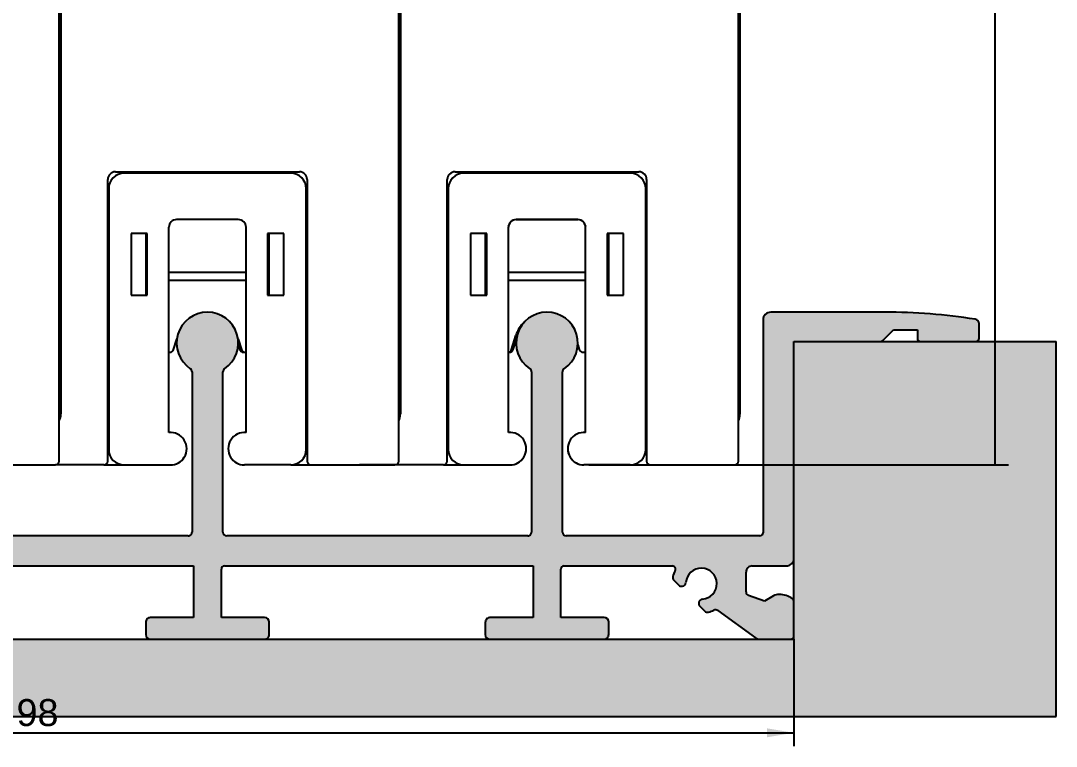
# Model space of a CAD drawing. Header units: millimetres. Extents: x -17 to 488, y 327 to 596.
# Drawn here: x 57.1 to 124.2, y 326.6 to 373.6 of the extents above; entities that cross this region are included whole.
import ezdxf
from ezdxf.enums import TextEntityAlignment as Align

# ---------------------------------------------------------------- set-up
doc = ezdxf.new("R2010")
doc.units = ezdxf.units.MM
doc.layers.add('Default', color=7, linetype='Continuous')
doc.layers.add('DV1_Default', color=7, linetype='Continuous')
doc.styles.add('SEACAD_Arial', font='arial.ttf')
doc.dimstyles.new('ISO', dxfattribs={"dimtxt": 1.75, "dimasz": 1.75, "dimexe": 0.875, "dimexo": 0, "dimgap": 0.4375, "dimtad": 1, "dimtxsty": 'SEACAD_Arial', "dimblk1": '_SE_FILLED', "dimblk2": '_SE_FILLED', "dimsah": 1, "dimcen": 0.875, "dimadec": 0, "dimazin": 0, "dimtfac": 0.5, "dimtdec": 3, "dimtmove": 0, "dimatfit": 3, "dimfxl": 1, "dimarcsym": 0})

# ---------------------------------------------------------------- blocks, each defined once
blk = doc.blocks.new('SE')
at = {"layer": 'DV1_Default', "linetype": 'Continuous'}
h = blk.add_hatch(color=7, dxfattribs=at)
edge = h.paths.add_edge_path()
edge.add_arc((45.99543603993519, 340.4762113732443), 0.2500000000000002, 269.9999999999251, 359.99999999992184, ccw=False)
edge.add_line((45.99543603993487, 340.2262113732443), (26.49543604006802, 340.2262113732701))
edge.add_arc((26.49543604006836, 340.4762113732701), 0.2500000000000002, 179.9999999999349, 269.9999999999235, ccw=False)
edge.add_line((26.24543604006836, 340.4762113732704), (26.24543604007082, 350.8553826797583))
edge.add_arc((26.49543604007081, 350.8553826797581), 0.2500000000000002, 123.74898859518879, 179.9999999999218, ccw=False)
edge.add_arc((25.2454360400773, 352.7262113731844), 2.000000000029142, 303.7489885951948, 596.2510114045679)
edge.add_arc((23.99543604007602, 350.8553826797632), 0.2499999999999791, 0, 56.251011404571216, ccw=False)
edge.add_line((24.24543604007599, 350.8553826797632), (24.24543604005905, 340.4762113732731))
edge.add_arc((23.99543604005905, 340.4762113732734), 0.2500000000000002, 269.9999999999235, 359.99999999992184, ccw=False)
edge.add_line((23.99543604005872, 340.2262113732735), (11.44543604006072, 340.22621137329))
edge.add_arc((11.44543604006099, 340.42621137329), 0.2000000000000057, 179.9999999999349, 269.99999999992417, ccw=False)
edge.add_line((11.24543604006098, 340.4262113732902), (11.24543604007927, 354.2262113733145))
edge.add_arc((10.74543604007927, 354.2262113733152), 0.5000000000000004, 0, 89.99999999992285)
edge.add_line((10.74543604007994, 354.7262113733152), (3.345436039884047, 354.726211373325))
edge.add_arc((3.345436039833824, 316.7705080011718), 37.95570337215317, 89.99999999992419, 98.86037747755786)
edge.add_arc((-2.454563960116868, 353.9768514986476), 0.3000000000000286, 98.860377477555, 179.999999999924)
edge.add_line((-2.754563960116896, 353.976851498648), (-2.754563960118167, 353.0262113733087))
edge.add_arc((-2.554563960118161, 353.0262113733085), 0.2000000000000057, 179.9999999999186, 269.9999999999244)
edge.add_line((-2.554563960118425, 352.8262113733085), (1.045436039881609, 352.8262113733038))
edge.add_arc((1.045436039881873, 353.0262113733037), 0.1999999999999919, 269.9999999999244, 359.9999999999186)
edge.add_line((1.245436039881864, 353.0262113733035), (1.245436039882586, 353.5762113733277))
edge.add_line((1.245436039882586, 353.5762113733278), (2.79543603988261, 353.5762113733258))
edge.add_line((2.79543603988261, 353.5762113733258), (3.486857396143198, 352.8847900170632))
edge.add_arc((3.628278752380712, 353.0262113733004), 0.2000000000000199, 224.9999999999182, 269.9999999999246)
edge.add_line((3.628278752380449, 352.8262113733003), (9.245436039881566, 352.8262113732928))
edge.add_line((9.245436039881566, 352.8262113732928), (9.245436039862973, 338.7762113732929))
edge.add_arc((9.745436039862998, 338.7762113732923), 0.5000000000000282, 179.9999999999283, 269.9999999999237)
edge.add_line((9.745436039862332, 338.2762113732922), (11.94543603986234, 338.2762113732894))
edge.add_arc((11.94543603986181, 337.8762113732893), 0.4000000000000115, 0, 89.9999999999244, ccw=False)
edge.add_line((12.34543603986182, 337.8762113732893), (12.3454360398601, 336.5943272053455))
edge.add_arc((12.09543603986012, 336.5943272053457), 0.2499999999999863, 289.9982835387664, 359.99999999992184, ccw=False)
edge.add_line((12.18093403784876, 336.3594014887034), (11.15713017146631, 335.9868020893707))
edge.add_line((11.15713017146632, 335.9868020893707), (10.55854610627202, 336.3324186707183))
edge.add_arc((10.20852794541796, 335.7262113736058), 0.6999999999999834, 59.9982835388229, 89.99828353877972)
edge.add_line((10.2085489159478, 336.4262113732917), (10.19339339503181, 336.4262113732918))
edge.add_arc((10.19543603985795, 334.9262127634183), 1.50000000067343, 90.07802330913425, 124.0557977216376)
edge.add_arc((9.495436039859277, 335.9618285230921), 0.2499999999999957, 124.0557977216344, 179.9999999999218)
edge.add_line((9.245436039859284, 335.9618285230924), (9.245436039856287, 333.726211373293))
edge.add_arc((9.445436039856316, 333.7262113732927), 0.2000000000000057, 179.9999999999349, 269.9999999999206)
edge.add_line((9.445436039856038, 333.5262113732928), (11.45046014168425, 333.5262113732899))
edge.add_arc((11.45046014168491, 334.02621137329), 0.5000000000000004, 269.9999999999253, 305.9999995465799)
edge.add_line((11.74435276463002, 333.6217028737768), (14.17436063280982, 335.387206904016))
edge.add_arc((14.32130694428237, 335.1849526542593), 0.2500000000000001, 64.54338751050028, 125.99999954658321, ccw=False)
edge.add_arc((15.24543603982329, 337.1262113734348), 1.89999999999999, 244.5433875104959, 256.0075830121646)
edge.add_arc((14.84647680397989, 335.5251706093894), 0.2499999999999915, 256.0075830121694, 314.9999999998869)
edge.add_line((15.0232534992762, 335.3483939140924), (15.33923655220305, 335.6643769670183))
edge.add_arc((15.16245985690724, 335.8411536623158), 0.2499999999999979, 314.9999999997221, 367.4999999999463)
edge.add_line((15.41032107225072, 335.8737852103706), (15.40529732436308, 335.9119443640498))
edge.add_arc((15.1574361090197, 335.879312815995), 0.2499999999998942, 7.499999999936326, 85.96304096710493)
edge.add_arc((15.24543603976725, 337.1262113733789), 1.000000000086835, 4.036959027009175, 265.96304097284667, ccw=False)
edge.add_arc((16.4923345971512, 337.214211304123), 0.2500000000000247, 184.0369590327047, 262.4999999993903)
edge.add_line((16.45970304909354, 336.9663500887798), (16.49786220277311, 336.9613263408922))
edge.add_arc((16.53049375083033, 337.2091875562354), 0.2499999999999986, 262.4999999994904, 314.9999999995106)
edge.add_line((16.70727044612545, 337.0324108609373), (17.02325349916622, 337.3483939139771))
edge.add_arc((16.84647680386981, 337.525170609274), 0.2499999999999881, 314.99999999992, 373.9924169876832)
edge.add_arc((15.24543603982329, 337.1262113734348), 1.900000000000022, 13.99241698768395, 26.89654629866491)
edge.add_arc((17.1182681199334, 338.0762113732825), 0.2000000000000154, 89.99999999992468, 206.8965462986607, ccw=False)
edge.add_line((17.11826811993366, 338.2762113732825), (24.14543604005708, 338.2762113732732))
edge.add_arc((24.14543604005682, 338.0762113732732), 0.2000000000000057, 0, 89.99999999992468, ccw=False)
edge.add_line((24.34543604005682, 338.0762113732732), (24.34543604005265, 334.926211373273))
edge.add_line((24.34543604005265, 334.926211373273), (21.54543604005265, 334.9262113732767))
edge.add_arc((21.54543604005226, 334.6262113732766), 0.2999999999999947, 89.99999999992605, 179.999999999924)
edge.add_line((21.24543604005227, 334.626211373277), (21.2454360400512, 333.8262113732771))
edge.add_arc((21.54543604005121, 333.8262113732766), 0.3000000000000086, 179.999999999924, 269.9999999999233)
edge.add_line((21.54543604005081, 333.5262113732766), (28.94543603999456, 333.5262113732668))
edge.add_arc((28.94543603999496, 333.8262113732669), 0.2999999999999947, 269.9999999999247, 359.9999999999131)
edge.add_line((29.24543603999495, 333.8262113732663), (29.24543603999602, 334.6262113732664))
edge.add_arc((28.94543603999601, 334.6262113732669), 0.2999999999999947, 0, 89.99999999992401)
edge.add_line((28.94543603999641, 334.9262113732668), (26.14543604005686, 334.9262113732705))
edge.add_line((26.14543604005686, 334.9262113732706), (26.14543604006129, 338.2762113732706))
edge.add_line((26.14543604006129, 338.2762113732706), (46.3454360399404, 338.2762113732438))
edge.add_line((46.3454360399404, 338.2762113732438), (46.34543603993598, 334.9262113732438))
edge.add_line((46.34543603993598, 334.9262113732438), (43.5454360399964, 334.9262113732475))
edge.add_arc((43.54543603999601, 334.6262113732475), 0.2999999999999947, 89.99999999992401, 179.9999999999349)
edge.add_line((43.24543603999602, 334.6262113732479), (43.24543603999496, 333.8262113732479))
edge.add_arc((43.54543603999495, 333.8262113732475), 0.2999999999999947, 179.999999999924, 269.9999999999241)
edge.add_line((43.54543603999454, 333.5262113732476), (50.94543603995452, 333.5262113732377))
edge.add_arc((50.94543603995491, 333.8262113732377), 0.2999999999999947, 269.9999999999241, 359.999999999924)
edge.add_line((51.2454360399549, 333.8262113732373), (51.24543603995595, 334.6262113732373))
edge.add_arc((50.94543603995597, 334.6262113732377), 0.2999999999999947, 0, 89.99999999992401)
edge.add_line((50.94543603995637, 334.9262113732377), (48.14543603994625, 334.9262113732414))
edge.add_line((48.14543603994625, 334.9262113732415), (48.14543603995069, 338.2762113732414))
edge.add_line((48.14543603995069, 338.2762113732414), (68.34543603996761, 338.2762113732147))
edge.add_line((68.34543603996761, 338.2762113732147), (68.34543603996315, 334.9262113732146))
edge.add_line((68.34543603996315, 334.9262113732146), (65.54543603995634, 334.9262113732184))
edge.add_arc((65.54543603995596, 334.6262113732184), 0.2999999999999947, 89.99999999992669, 179.999999999924)
edge.add_line((65.24543603995596, 334.6262113732188), (65.2454360399549, 333.8262113732188))
edge.add_arc((65.54543603995488, 333.8262113732184), 0.2999999999999947, 179.999999999924, 269.9999999999267)
edge.add_line((65.5454360399545, 333.5262113732184), (72.94543603996189, 333.5262113732086))
edge.add_arc((72.9454360399623, 333.8262113732085), 0.2999999999999947, 269.9999999999213, 359.9999999999457)
edge.add_line((73.2454360399623, 333.8262113732083), (73.24543603996338, 334.6262113732082))
edge.add_arc((72.94543603996338, 334.6262113732086), 0.2999999999999947, 0, 89.99999999992669)
edge.add_line((72.94543603996375, 334.9262113732086), (70.14543603996374, 334.9262113732123))
edge.add_line((70.14543603996374, 334.9262113732123), (70.14543603996792, 338.0762113732123))
edge.add_arc((70.34543603996791, 338.076211373212), 0.199999999999978, 89.99999999993088, 179.9999999999186, ccw=False)
edge.add_line((70.34543603996815, 338.276211373212), (90.34543603996755, 338.2762113731856))
edge.add_line((90.34543603996755, 338.2762113731856), (90.34543603996313, 334.9262113731856))
edge.add_line((90.34543603996313, 334.9262113731856), (87.54543603995636, 334.9262113731892))
edge.add_arc((87.54543603995596, 334.6262113731893), 0.2999999999999947, 89.99999999992401, 179.9999999999131)
edge.add_line((87.24543603995596, 334.6262113731897), (87.24543603995487, 333.8262113731897))
edge.add_arc((87.54543603995491, 333.8262113731893), 0.3000000000000225, 179.9999999999349, 269.9999999999241)
edge.add_line((87.54543603995451, 333.5262113731893), (94.9454360399619, 333.5262113731795))
edge.add_arc((94.94543603996229, 333.8262113731795), 0.2999999999999947, 269.9999999999241, 359.9999999999349)
edge.add_line((95.24543603996229, 333.8262113731791), (95.24543603996322, 334.6262113731791))
edge.add_arc((94.94543603996335, 334.6262113731795), 0.2999999999998837, 0, 89.9999999999213)
edge.add_line((94.94543603996377, 334.9262113731793), (92.14543603996367, 334.9262113731832))
edge.add_line((92.14543603996367, 334.9262113731832), (92.14543603996785, 338.0762113731832))
edge.add_arc((92.34543603996794, 338.076211373183), 0.2000000000001029, 89.99999999992667, 179.9999999999186, ccw=False)
edge.add_line((92.3454360399682, 338.2762113731831), (99.37260395989084, 338.2762113731737))
edge.add_arc((99.3726039598906, 338.0762113731737), 0.2000000000000057, -26.89654629882523, 89.99999999992258, ccw=False)
edge.add_arc((101.2454360399983, 337.126211373321), 1.900000000000092, 153.1034537011844, 166.0075830121647)
edge.add_arc((99.6443952759528, 337.5251706091644), 0.2500000000000384, 166.0075830121856, 224.9999999999424)
edge.add_line((99.46761858065595, 337.3483939138679), (99.78360163369578, 337.0324108608274))
edge.add_arc((99.9603783289915, 337.2091875561251), 0.2500000000000041, 225.000000000304, 277.5000000003528)
edge.add_line((99.99300987704801, 336.9613263407818), (100.0311690307276, 336.9663500886693))
edge.add_arc((99.9985374826706, 337.2142113040125), 0.2499999999999666, 277.5000000004483, 355.9630409671112)
edge.add_arc((101.2454360400542, 337.1262113732649), 1.000000000086825, -85.96304097299418, 175.9630409728406, ccw=False)
edge.add_arc((101.3334359707985, 335.879312815881), 0.2500000000000238, 94.03695903273763, 172.4999999999098)
edge.add_line((101.0855747554551, 335.9119443639364), (101.0805510075675, 335.8737852102572))
edge.add_arc((101.3284122229109, 335.8411536622018), 0.2499999999999836, 172.4999999999214, 225.0000000001359)
edge.add_line((101.1516355276146, 335.6643769669047), (101.4676185805407, 335.348393913978))
edge.add_arc((101.6443952758375, 335.5251706092745), 0.2499999999999746, 224.9999999999447, 283.9924169876604)
edge.add_arc((101.2454360399982, 337.126211373321), 1.899999999999942, 283.9924169876829, 295.4566124893528)
edge.add_arc((102.169565135534, 335.1849526541432), 0.2499999999999891, 54.00000045324822, 115.45661248934809, ccw=False)
edge.add_line((102.3165114470071, 335.3872069038993), (104.7465193151822, 333.6217028736538))
edge.add_arc((105.0404119381284, 334.0262113731662), 0.5000000000000011, 234.0000004532611, 269.9999999999251)
edge.add_line((105.0404119381278, 333.5262113731662), (107.045436039956, 333.5262113731634))
edge.add_arc((107.0454360399562, 333.7262113731635), 0.2000000000000196, 269.9999999999185, 359.9999999999349)
edge.add_line((107.2454360399562, 333.7262113731633), (107.2454360399592, 335.9618285229627))
edge.add_arc((106.9954360399593, 335.961828522963), 0.2499999999999863, 0, 55.94420227822372)
edge.add_arc((106.2954360399578, 334.9262127632911), 1.500000000673146, 55.94420227820989, 89.92197669922065)
edge.add_line((106.2974786845652, 336.4262113731646), (106.2823231633643, 336.4262113731646))
edge.add_arc((106.2823441343999, 335.7262113734787), 0.7000000000000081, 90.00171650261812, 120.001716461031)
edge.add_line((105.9323259735474, 336.3324186705921), (105.3337419083523, 335.9868020892461))
edge.add_line((105.3337419083523, 335.9868020892461), (104.3099380419708, 336.3594014885815))
edge.add_arc((104.39543603996, 336.5943272052236), 0.2499999999999707, 179.9999999999218, 250.0017164610891, ccw=False)
edge.add_line((104.14543603996, 336.5943272052239), (104.1454360399617, 337.8762113731674))
edge.add_arc((104.5454360399617, 337.8762113731668), 0.4000000000000947, 89.99999999992468, 179.9999999999186, ccw=False)
edge.add_line((104.5454360399623, 338.2762113731669), (106.7454360399623, 338.2762113731638))
edge.add_arc((106.745436039963, 338.776211373164), 0.5000000000000004, 269.9999999999235, 359.9999999999218)
edge.add_line((107.245436039963, 338.7762113731633), (107.2454360399816, 352.8262113731632))
edge.add_line((107.2454360399815, 352.8262113731632), (112.8625933274826, 352.8262113731557))
edge.add_arc((112.8625933274829, 353.0262113731558), 0.2000000000000335, 269.9999999999267, 314.9999999999511)
edge.add_line((113.0040146837201, 352.8847900169183), (113.6954360399826, 353.576211373179))
edge.add_line((113.6954360399826, 353.576211373179), (115.2454360399825, 353.5762113731769))
edge.add_line((115.2454360399825, 353.5762113731769), (115.2454360399818, 353.0262113731526))
edge.add_arc((115.4454360399818, 353.0262113731524), 0.199999999999978, 179.9999999999349, 269.9999999999226)
edge.add_line((115.4454360399815, 352.8262113731524), (119.0454360399815, 352.8262113731474))
edge.add_arc((119.0454360399818, 353.0262113731476), 0.2000000000000057, 269.9999999999267, 359.9999999999186)
edge.add_line((119.2454360399818, 353.0262113731473), (119.2454360399831, 353.9768514984866))
edge.add_arc((118.9454360399831, 353.976851498487), 0.3000000000000086, 0, 81.13962252228228)
edge.add_arc((113.1454360399339, 316.7705080010265), 37.95570337215319, 81.13962252229037, 89.99999999992417)
edge.add_line((113.1454360399841, 354.7262113731797), (105.7454360399899, 354.7262113731895))
edge.add_arc((105.7454360399892, 354.2262113731894), 0.5000000000000004, 89.99999999992346, 179.9999999999218)
edge.add_line((105.2454360399892, 354.2262113731902), (105.2454360399709, 340.4262113731659))
edge.add_arc((105.0454360399709, 340.4262113731662), 0.2000000000000196, 269.9999999999308, 359.9999999999186, ccw=False)
edge.add_line((105.0454360399706, 340.2262113731661), (92.49543603997084, 340.2262113731827))
edge.add_arc((92.49543603997118, 340.4762113731828), 0.2500000000000002, 179.9999999999349, 269.99999999992184, ccw=False)
edge.add_line((92.24543603997118, 340.476211373183), (92.24543603998458, 350.8553826797668))
edge.add_arc((92.49543603998458, 350.8553826797666), 0.2500000000000002, 123.74898859539789, 179.9999999999349, ccw=False)
edge.add_arc((91.24543603998717, 352.7262113731844), 2.000000000024244, 303.7489885953985, 596.2510114044693)
edge.add_arc((89.99543603998535, 350.8553826797695), 0.250000000000043, 0, 56.25101140446748, ccw=False)
edge.add_line((90.2454360399854, 350.8553826797695), (90.24543603996989, 340.4762113731857))
edge.add_arc((89.99543603996989, 340.476211373186), 0.2500000000000002, 269.99999999992184, 359.99999999992184, ccw=False)
edge.add_line((89.99543603996953, 340.226211373186), (70.49543603997095, 340.2262113732118))
edge.add_arc((70.49543603997128, 340.4762113732118), 0.2500000000000002, 179.9999999999218, 269.9999999999284, ccw=False)
edge.add_line((70.24543603997128, 340.4762113732122), (70.24543603998461, 350.855382679796))
edge.add_arc((70.49543603998463, 350.8553826797957), 0.2500000000000002, 123.7489885953988, 179.9999999999218, ccw=False)
edge.add_arc((69.2454360399872, 352.7262113732135), 2.000000000024199, 303.7489885953976, 596.2510114044678)
edge.add_arc((67.99543603998532, 350.8553826797987), 0.2500000000000436, 0, 56.251011404457586, ccw=False)
edge.add_line((68.24543603998536, 350.8553826797987), (68.24543603996986, 340.4762113732148))
edge.add_arc((67.99543603996986, 340.4762113732152), 0.2500000000000002, 269.9999999999251, 359.99999999992184, ccw=False)
edge.add_line((67.99543603996955, 340.2262113732152), (48.49543603995783, 340.2262113732409))
edge.add_arc((48.49543603995815, 340.4762113732409), 0.2500000000000002, 179.9999999999218, 269.9999999999251, ccw=False)
edge.add_line((48.24543603995815, 340.4762113732413), (48.24543603996072, 350.8553826798362))
edge.add_arc((48.49543603996072, 350.8553826798359), 0.2500000000000002, 123.74898859546391, 179.9999999999218, ccw=False)
edge.add_arc((47.24543603996722, 352.7262113732423), 2.000000000012556, 303.7489885954769, 596.2510114045242)
edge.add_arc((45.99543603997375, 350.8553826798359), 0.2499999999999971, 0, 56.25101140452938, ccw=False)
edge.add_line((46.24543603997375, 350.8553826798359), (46.24543603993521, 340.4762113732439))
blk.add_hatch(color=7, dxfattribs=at).paths.add_polyline_path([(9.245436039856024, 333.5262113732929), (9.245436039881566, 352.8262113732928), (-7.754563960118443, 352.8262113733155), (-7.754563960151554, 328.5262113733153), (124.2454360399481, 328.526211373141), (124.2454360399815, 352.8262113731405), (107.2454360399815, 352.8262113731632), (107.245436039956, 333.5262113731632)])
at = {"layer": 'DV1_Default', "color": 7, "linetype": 'Continuous'}
for p, q in [((59.6454360422, 345.0788144048), (59.6454360422, 403.4751882666)), ((81.6454360422, 345.0788144048), (81.6454360422, 403.4751882666)), ((103.6454360422, 345.0762113738), (103.6454360422, 403.4725852356)), ((59.74543604220001, 402.1748209032), (59.74543604220001, 348.1288144048)), ((81.7454360422, 402.1748209032), (81.7454360422, 348.1288144048)), ((103.7454360422, 402.1722178722), (103.7454360422, 348.1262113737999)), ((63.2854360408, 363.8288144042), (75.2017983785, 363.8288144042)), ((74.6454360387, 363.7288144042), (63.8454360387, 363.7288144042)), ((85.2854360408, 363.8262113732), (97.2017983785, 363.8262113732)), ((96.64543604010001, 363.7288144042), (85.8454360401, 363.7288144042)), ((62.7854360408, 345.0788144048), (62.7854360408, 363.3288144042)), ((75.7017983785, 363.3288144042), (75.7017983785, 345.0788144048)), ((84.7854360408, 345.0762113738), (84.7854360408, 363.3262113732)), ((97.7017983785, 363.3262113732), (97.7017983785, 345.0762113738)), ((62.8454360387, 362.7288144042), (62.8454360387, 345.8288144042)), ((75.6454360387, 345.8288144042), (75.6454360387, 362.7288144042)), ((84.8454360401, 362.7288144042), (84.8454360401, 345.8288144042)), ((97.64543604010001, 345.8288144042), (97.64543604010001, 362.7288144042)), ((71.24543603869999, 360.7288144042), (67.24543603869999, 360.7288144042)), ((93.2454360401, 360.7288144042), (89.2454360401, 360.7288144042)), ((89.2454360408, 360.7262113732), (93.2454360408, 360.7262113732)), ((65.3454360387, 359.8288144043), (64.2927947537, 359.8288144043)), ((64.2927947537, 359.8288144043), (64.2927947537, 355.8288144043)), ((65.2454360408, 359.8288144043), (65.2454360408, 355.8288144043)), ((65.3454360387, 355.8288144043), (65.3454360387, 359.8288144043)), ((66.74543603869999, 346.9234381315), (66.74543603869999, 360.2288144042)), ((71.74543603869999, 346.9234381315), (71.74543603869999, 360.2288144042)), ((73.1454360387, 359.8288144043), (73.1454360387, 355.8288144043)), ((74.1980773238, 359.8288144043), (73.1454360387, 359.8288144043)), ((73.2454360408, 355.8288144043), (73.2454360408, 359.8288144043)), ((74.1980773238, 355.8288144043), (74.1980773238, 359.8288144043)), ((87.3454360401, 359.8288144043), (86.2927947551, 359.8288144043)), ((86.2927947551, 359.8288144043), (86.2927947551, 355.8288144043)), ((87.2454360408, 359.8288144043), (87.2454360408, 355.8288144043)), ((87.3454360401, 355.8288144043), (87.3454360401, 359.8288144043)), ((88.7454360401, 346.9234381315), (88.7454360401, 360.2288144042)), ((93.7454360401, 346.9234381315), (93.7454360401, 360.2288144042)), ((95.14543604010001, 359.8288144043), (95.14543604010001, 355.8288144043)), ((96.1980773251, 359.8288144043), (95.14543604010001, 359.8288144043)), ((95.2454360408, 355.8288144043), (95.2454360408, 359.8288144043)), ((96.1980773251, 355.8288144043), (96.1980773251, 359.8288144043)), ((66.7454360401, 357.3288144042), (71.7454360401, 357.3288144042)), ((88.7454360401, 357.3262113732), (93.7454360401, 357.3262113732)), ((66.7454360401, 356.7947360504), (71.7454360401, 356.7947360504)), ((88.7454360401, 356.7921330194), (93.7454360401, 356.7921330194)), ((64.2927947537, 355.8288144043), (65.3454360387, 355.8288144043)), ((73.1454360387, 355.8288144043), (74.1980773238, 355.8288144043)), ((86.2927947551, 355.8288144043), (87.3454360401, 355.8288144043)), ((95.14543604010001, 355.8288144043), (96.1980773251, 355.8288144043)), ((113.14543604, 354.7262113732), (105.74543604, 354.7262113732)), ((105.24543604, 354.2262113732), (105.24543604, 340.4262113732)), ((119.24543604, 353.0262113731), (119.24543604, 353.9768514985)), ((67.0500977275, 352.3045697534), (67.26263744890001, 352.9879550401)), ((71.228234631, 352.9879550412001), (71.4407743526, 352.3045697534)), ((88.95009772790002, 352.3019667225), (89.2356677725, 353.2201685792)), ((89.0500977275, 352.3019667225), (89.2620494245, 352.9834613168)), ((113.0040146837, 352.8847900169), (113.69543604, 353.5762113732)), ((113.69543604, 353.5762113732), (115.24543604, 353.5762113732)), ((115.24543604, 353.5762113732), (115.24543604, 353.0262113732)), ((71.2426223858, 352.6201609126), (71.3407743523, 352.304569976)), ((93.24250325530001, 352.6179407053), (93.34077435299999, 352.3019667225)), ((107.24543604, 333.5262113732), (107.24543604, 352.8262113732)), ((107.24543604, 352.8262113732), (124.24543604, 352.8262113731)), ((115.44543604, 352.8262113732), (119.04543604, 352.8262113731)), ((124.2454360399, 328.5262113731), (124.24543604, 352.8262113731)), ((66.7454360408, 352.1288144042), (66.81137669399999, 352.1288144042)), ((71.5794953858, 352.1288146267), (71.6794953861, 352.1288146267)), ((71.6794953861, 352.1288144042), (71.7454360408, 352.1288144042)), ((88.7454360408, 352.1262113732), (88.81137669399999, 352.1262113732)), ((93.5794953865, 352.1262113732), (93.7454360408, 352.1262113732)), ((68.24543604, 350.8553826798), (68.24543604, 340.4762113732)), ((70.24543604, 340.4762113732), (70.24543604, 350.8553826798)), ((90.24543604, 350.8553826798), (90.24543604, 340.4762113732)), ((92.24543604, 340.4762113732), (92.24543604, 350.8553826798)), ((67.7454936559, 345.3280204595), (67.74543524890001, 345.3279256762)), ((70.7453784216, 345.3280204595), (70.7454368235, 345.3279256731)), ((89.74549365719999, 345.3280204595), (89.7454352502, 345.3279256762)), ((89.74549365719999, 345.3254174285), (89.74543525530001, 345.3253226422)), ((92.7453784229, 345.3280204595), (92.7454368249, 345.3279256731)), ((92.7453784229, 345.3254174285), (92.7454368249, 345.3253226422)), ((53.9517983785, 344.8288144048), (59.3954360422, 344.8288144048)), ((62.5354360408, 344.8288144048), (59.3954360422, 344.8288144048)), ((62.5354360408, 344.8288144048), (63.8454360401, 344.8288144048)), ((63.8454360387, 344.8288144042), (66.8515551622, 344.8288144042)), ((74.6454360387, 344.8288144042), (71.6393169153, 344.8288144042)), ((74.64543604010001, 344.8288144048), (75.9517983785, 344.8288144048)), ((75.9517983785, 344.8288144048), (81.3954360422, 344.8288144048)), ((84.5354360408, 344.8262113738), (79.0954360395, 344.8262113738)), ((84.5354360408, 344.8262113738), (88.4954360408, 344.8262113738)), ((85.8454360401, 344.8288144042), (88.85155516350001, 344.8288144042)), ((88.4954360408, 344.8262113732), (88.85155516350001, 344.8262113732)), ((96.64543604010001, 344.8288144042), (93.6393169166, 344.8288144042)), ((93.9954360408, 344.8262113732), (93.6393169166, 344.8262113732)), ((93.9954360408, 344.8262113738), (97.9517983785, 344.8262113738)), ((97.9517983785, 344.8262113738), (103.3954360422, 344.8262113738)), ((67.99543604, 340.2262113732), (48.49543604, 340.2262113732)), ((89.99543604, 340.2262113732), (70.49543604, 340.2262113732)), ((105.04543604, 340.2262113732), (92.49543604, 340.2262113732)), ((48.14543604, 338.2762113732), (68.34543604, 338.2762113732)), ((68.34543604, 338.2762113732), (68.34543604, 334.9262113732)), ((70.34543604, 338.2762113732), (90.34543604, 338.2762113732)), ((90.34543604, 338.2762113732), (90.34543604, 334.9262113732)), ((92.34543604, 338.2762113732), (99.3726039599, 338.2762113732)), ((104.54543604, 338.2762113732), (106.74543604, 338.2762113732)), ((70.14543604, 334.9262113732), (70.14543604, 338.0762113732)), ((92.14543604, 334.9262113732), (92.14543604, 338.0762113732)), ((104.14543604, 336.5943272052), (104.14543604, 337.8762113732)), ((99.46761858069999, 337.3483939139), (99.7836016337, 337.0324108608)), ((99.993009877, 336.9613263408), (100.0311690307, 336.9663500887)), ((105.3337419084, 335.9868020892), (104.309938042, 336.3594014886)), ((105.9323259735, 336.3324186706), (105.3337419084, 335.9868020892)), ((106.2974786846, 336.4262113732), (106.2823231634, 336.4262113732)), ((101.0855747555, 335.9119443639), (101.0805510076, 335.8737852103)), ((101.1516355276, 335.6643769669), (101.4676185805, 335.348393914)), ((107.24543604, 333.7262113732), (107.24543604, 335.961828523)), ((68.34543604, 334.9262113732), (65.54543604, 334.9262113732)), ((72.94543604, 334.9262113732), (70.14543604, 334.9262113732)), ((90.34543604, 334.9262113732), (87.54543604, 334.9262113732)), ((94.94543604, 334.9262113732), (92.14543604, 334.9262113732)), ((102.316511447, 335.3872069039), (104.7465193152, 333.6217028737)), ((65.24543604, 334.6262113732), (65.24543604, 333.8262113732)), ((73.24543604, 333.8262113732), (73.24543604, 334.6262113732)), ((87.24543604, 334.6262113732), (87.24543604, 333.8262113732)), ((95.24543604, 333.8262113732), (95.24543604, 334.6262113732)), ((9.2454360399, 333.5262113733), (107.24543604, 333.5262113732)), ((65.54543604, 333.5262113732), (72.94543604, 333.5262113732)), ((105.0404119381, 333.5262113732), (107.04543604, 333.5262113732)), ((-7.7545639602, 328.5262113733), (124.2454360399, 328.5262113731))]:
    blk.add_line(p, q, dxfattribs=at)
for centre, radius, start, end in [((63.2854360408, 363.3288144042), 0.499999999999997, 90, 180), ((63.8454360387, 362.7288144042), 1.000000000000001, 90, 180), ((74.6454360387, 362.7288144042), 0.9999999999999974, 0, 90), ((75.2017983785, 363.3288144042), 0.5000000000000004, 0, 90), ((85.2854360408, 363.3262113732), 0.5000000000000004, 90, 180), ((85.8454360401, 362.7288144042), 0.9999999999999974, 90, 180), ((96.64543604010001, 362.7288144042), 1.000000000000001, 0, 90), ((97.2017983785, 363.3262113732), 0.5000000000000004, 0, 90), ((67.24543603869999, 360.2288144042), 0.5000000000000004, 90, 180), ((71.24543603869999, 360.2288144042), 0.5000000000000039, 0, 90), ((89.2454360401, 360.2288144042), 0.5000000000000004, 90, 180), ((89.2454360408, 360.2262113732), 0.5000000000000037, 90, 168.4630409559), ((93.2454360401, 360.2288144042), 0.5000000000000004, 0, 90), ((93.2454360408, 360.2262113732), 0.5000000000000004, 11.536959044, 90), ((88.510589118, 360.3762113733), 0.2500000000000002, 345.650923437, 348.463040956), ((93.9802829636, 360.3762113733), 0.2499999999999982, 191.536959044, 194.3490721739), ((69.24543604, 352.7262113732), 2.000000000024199, 303.7489885954001, 236.2510114045), ((91.24543604, 352.7262113732), 2.000000000024244, 303.7489885954001, 236.2510114045), ((105.74543604, 354.2262113732), 0.5000000000000004, 89.9999999999, 179.9999999999), ((113.1454360399, 316.770508001), 37.95570337215319, 81.1396225223, 89.9999999999), ((91.14543604049999, 352.6262113732), 2.000000000000005, 132.9738664027, 162.7237789338), ((118.94543604, 353.9768514985), 0.3000000000000086, 0, 81.1396225223), ((115.44543604, 353.0262113732), 0.199999999999978, 179.9999999999, 269.9999999999), ((119.04543604, 353.0262113731), 0.2000000000000057, 269.9999999999, 359.9999999999), ((66.81137669399999, 352.3788144042), 0.2500000000000002, 270, 342.7237789338), ((71.5794953858, 352.3788146267), 0.2500000000000003, 197.2762210662, 270), ((71.6794953861, 352.3788144042), 0.249999999999999, 197.2762210662, 270), ((88.7113766944, 352.3762113732), 0.2500000000000002, 277.8301779882, 342.7237789338), ((88.81137669399999, 352.3762113732), 0.2500000000000002, 270, 342.7237789338), ((93.5794953865, 352.3762113732), 0.2499999999999985, 197.2762210662, 270), ((112.8625933275, 353.0262113732), 0.2000000000000335, 269.9999999999, 315), ((67.99543604, 350.8553826798), 0.2500000000000436, 0, 56.2510114045), ((70.49543604, 350.8553826798), 0.2500000000000002, 123.7489885954, 179.9999999999), ((89.99543604, 350.8553826798), 0.250000000000043, 0, 56.2510114045), ((92.49543604, 350.8553826798), 0.2500000000000002, 123.7489885954, 179.9999999999), ((58.74543604220001, 348.1288144048), 1.000000000000008, 334.1580672368, 0), ((80.7454360422, 348.1288144048), 1.000000000000008, 334.1580672368, 0), ((102.7454360422, 348.1262113737999), 1.000000000000008, 334.1580672368, 0), ((66.8515551622, 345.8788144042), 1.050000000000001, 328.360991595, 95.8005491073), ((71.6393169153, 345.8788144042), 1.049999999999999, 84.1994508929, 211.6390084049), ((88.85155516350001, 345.8788144042), 1.049999999999998, 328.360991595, 95.8005491073), ((93.6393169166, 345.8788144042), 1.049999999999999, 84.1994508929, 211.6390084049), ((63.8454360387, 345.8288144042), 1.000000000000001, 180, 270), ((74.6454360387, 345.8288144042), 1.000000000000001, 270, 0), ((85.8454360401, 345.8288144042), 1.000000000000001, 180, 270), ((88.85155516350001, 345.8762113732), 1.049999999999999, 328.3609915950999, 0.07217904480000001), ((93.6393169166, 345.8762113732), 1.049999999999998, 179.9301683922, 211.639008405), ((96.64543604010001, 345.8288144042), 1.000000000000001, 270, 0), ((59.3954360422, 345.0788144048), 0.2500000000000002, 270, 0), ((62.5354360408, 345.0788144048), 0.2500000000000002, 270, 0), ((66.8515551622, 345.8788144042), 1.049999999999999, 270, 328.3549163898), ((71.6393169153, 345.8788144042), 1.050000000000002, 211.6450836098, 270), ((75.9517983785, 345.0788144048), 0.2500000000000002, 180, 270), ((81.3954360422, 345.0788144048), 0.2500000000000002, 270, 0), ((84.5354360408, 345.0762113738), 0.2500000000000002, 270, 0), ((88.85155516350001, 345.8788144042), 1.049999999999999, 270, 328.3549163898), ((88.85155516350001, 345.8762113732), 1.050000005902496, 270, 328.3549163902), ((93.6393169166, 345.8788144042), 1.050000000000002, 211.6450836098, 270), ((93.6393169166, 345.8762113732), 1.050000005902499, 211.6450836101, 270), ((97.9517983785, 345.0762113738), 0.2500000000000002, 180, 270), ((103.3954360422, 345.0762113738), 0.2500000000000002, 270, 0), ((79.0954360395, 345.0762113738), 0.2500000000000002, 261.7246791268, 270), ((88.4954360408, 345.0762113738), 0.2499999999999863, 270, 278.2753198778), ((93.9954360408, 345.0762113738), 0.2500000000000002, 261.7246801222, 270), ((67.99543604, 340.4762113732), 0.2500000000000002, 269.9999999999, 359.9999999999), ((70.49543604, 340.4762113732), 0.2500000000000002, 179.9999999999, 269.9999999999), ((89.99543604, 340.4762113732), 0.2500000000000002, 269.9999999999, 359.9999999999), ((92.49543604, 340.4762113732), 0.2500000000000002, 179.9999999999, 269.9999999999), ((105.04543604, 340.4262113732), 0.2000000000000196, 269.9999999999, 359.9999999999), ((70.34543604, 338.0762113732), 0.199999999999978, 89.9999999999, 179.9999999999), ((92.34543604, 338.0762113732), 0.2000000000001029, 89.9999999999, 179.9999999999), ((99.3726039599, 338.0762113732), 0.2000000000000057, 333.1034537012001, 89.9999999999), ((104.54543604, 337.8762113732), 0.4000000000000947, 89.9999999999, 179.9999999999), ((106.74543604, 338.7762113732), 0.5000000000000004, 269.9999999999, 359.9999999999), ((99.644395276, 337.5251706092), 0.2500000000000384, 166.0075830122, 224.9999999999), ((101.24543604, 337.1262113733), 1.900000000000092, 153.1034537012, 166.0075830122), ((101.2454360401, 337.1262113733), 1.000000000086825, 274.036959027, 175.9630409728), ((99.960378329, 337.2091875561), 0.2500000000000041, 225.0000000003, 277.5000000004001), ((99.9985374827, 337.214211304), 0.2499999999999666, 277.5000000004001, 355.9630409671), ((104.39543604, 336.5943272052), 0.2499999999999707, 179.9999999999, 250.0017164611), ((106.2823441344, 335.7262113735), 0.7000000000000081, 90.0017165026, 120.001716461), ((106.29543604, 334.9262127633), 1.500000000673146, 55.9442022782, 89.9219766992), ((101.3284122229, 335.8411536622), 0.2499999999999836, 172.4999999999, 225.0000000001), ((101.3334359708, 335.8793128159), 0.2500000000000238, 94.03695903270001, 172.4999999999), ((106.99543604, 335.961828523), 0.2499999999999863, 0, 55.9442022782), ((65.54543604, 334.6262113732), 0.2999999999999947, 89.9999999999, 179.9999999999), ((72.94543604, 334.6262113732), 0.2999999999999947, 0, 89.9999999999), ((87.54543604, 334.6262113732), 0.2999999999999947, 89.9999999999, 179.9999999999), ((94.94543604, 334.6262113732), 0.2999999999998837, 0, 89.9999999999), ((101.6443952758, 335.5251706093), 0.2499999999999746, 224.9999999999, 283.9924169877), ((101.24543604, 337.1262113733), 1.899999999999942, 283.9924169877, 295.4566124894), ((102.1695651355, 335.1849526541), 0.2499999999999891, 54.00000045319999, 115.4566124893), ((65.54543604, 333.8262113732), 0.2999999999999947, 179.9999999999, 269.9999999999), ((72.94543604, 333.8262113732), 0.2999999999999947, 269.9999999999, 359.9999999999), ((87.54543604, 333.8262113732), 0.3000000000000225, 179.9999999999, 269.9999999999), ((94.94543604, 333.8262113732), 0.2999999999999947, 269.9999999999, 359.9999999999), ((105.0404119381, 334.0262113732), 0.5000000000000011, 234.0000004533, 269.9999999999), ((107.04543604, 333.7262113732), 0.2000000000000196, 269.9999999999, 359.9999999999)]:
    blk.add_arc(centre, radius, start, end, dxfattribs=at)
blk = doc.blocks.new('DMBLK51')
at = {"layer": 'Default', "linetype": 'Continuous', "transparency": 16777216}
for points in [[(10.99543609389828, 327.1673741253426), (10.99543609389828, 327.7507074766814), (9.245436039881566, 327.459040801012)], [(105.4954334228651, 327.1673741253426), (107.2454334768818, 327.459040801012), (105.4954334228651, 327.7507074766814)]]:
    blk.add_hatch(color=7, dxfattribs=at).paths.add_polyline_path(points)
at = {"layer": 'Default', "color": 7, "linetype": 'Continuous', "transparency": 16777216}
for p, q in [((9.2454360399, 333.5262106312), (9.2454360399, 326.584040774)), ((107.24543604, 333.5262106311), (107.24543604, 326.584040774)), ((9.2454360399, 327.459040801), (107.2454334769, 327.459040801))]:
    blk.add_line(p, q, dxfattribs=at)
at = {"layer": 'Default', "color": 7, "linetype": 'Continuous', "transparency": 16777216, "style": 'SEACAD_Arial'}
blk.add_text('98', height=1.75, dxfattribs=at).set_placement((56.87586954100001, 329.646540801), align=Align.TOP_LEFT)
blk = doc.blocks.new('_SE_FILLED')
at = {"color": 0}
blk.add_line((0, 0), (-1, 0), dxfattribs=at)
blk.add_solid([(0, 0), (-1, -0.1665), (-1, 0.1665), (0, 0)], dxfattribs=at)
blk = doc.blocks.new('DMBLK55')
at = {"layer": 'Default', "linetype": 'Continuous', "transparency": 16777216}
for points in [[(120.5588345402611, 425.0762113191672), (120.2671678645916, 426.8262113731839), (119.9755011889222, 425.0762113191672)], [(120.5588345402611, 346.5762091622241), (119.9755011889222, 346.5762091622241), (120.2671678645916, 344.8262091082074)]]:
    blk.add_hatch(color=7, dxfattribs=at).paths.add_polyline_path(points)
at = {"layer": 'Default', "color": 7, "linetype": 'Continuous', "transparency": 16777216}
for p, q in [((97.4785277529, 426.8262113732), (121.1421678916, 426.8262113732)), ((120.2671678646, 426.8262113732), (120.2671678646, 344.8262091082)), ((103.3954361035, 344.8262113738), (121.1421678916, 344.8262113738))]:
    blk.add_line(p, q, dxfattribs=at)
at = {"layer": 'Default', "color": 7, "linetype": 'Continuous', "transparency": 16777216, "style": 'SEACAD_Arial'}
blk.add_text('82', height=1.75, rotation=90, dxfattribs=at).set_placement((118.0796678646, 384.4566450233), align=Align.TOP_LEFT)

msp = doc.modelspace()

# ---------------------------------------------------------------- block references
at = {"layer": 'Default'}
msp.add_blockref('SE', (0, 0), dxfattribs=at)

# ---------------------------------------------------------------- dimensions: what is measured, and where the dimension line sits
at = {"layer": 'Default', "color": 7, "linetype": 'Continuous'}
for base, p1, p2, angle, picture, middle, dimtype in [((120.2671678646, 344.8262113738), (97.4785277529, 426.8262113732), (97.9517983785, 344.8262113738), 90, 'DMBLK55', (120.2671678646, 385.8262102407), 160), ((9.2454360399, 327.459040801), (9.2454360399, 352.8262113733), (107.24543604, 352.8262113732), 359.99999999994156, 'DMBLK51', (58.2454347584, 327.459040801), 161)]:
    dim = msp.add_linear_dim(base=base, p1=p1, p2=p2, angle=angle, text='\\A1;<>', dimstyle='ISO', dxfattribs=at)
    dim.commit()
    dim.dimension.update_dxf_attribs({"geometry": picture, "text_midpoint": middle, "dimtype": dimtype})

doc.saveas('drawing.dxf')
